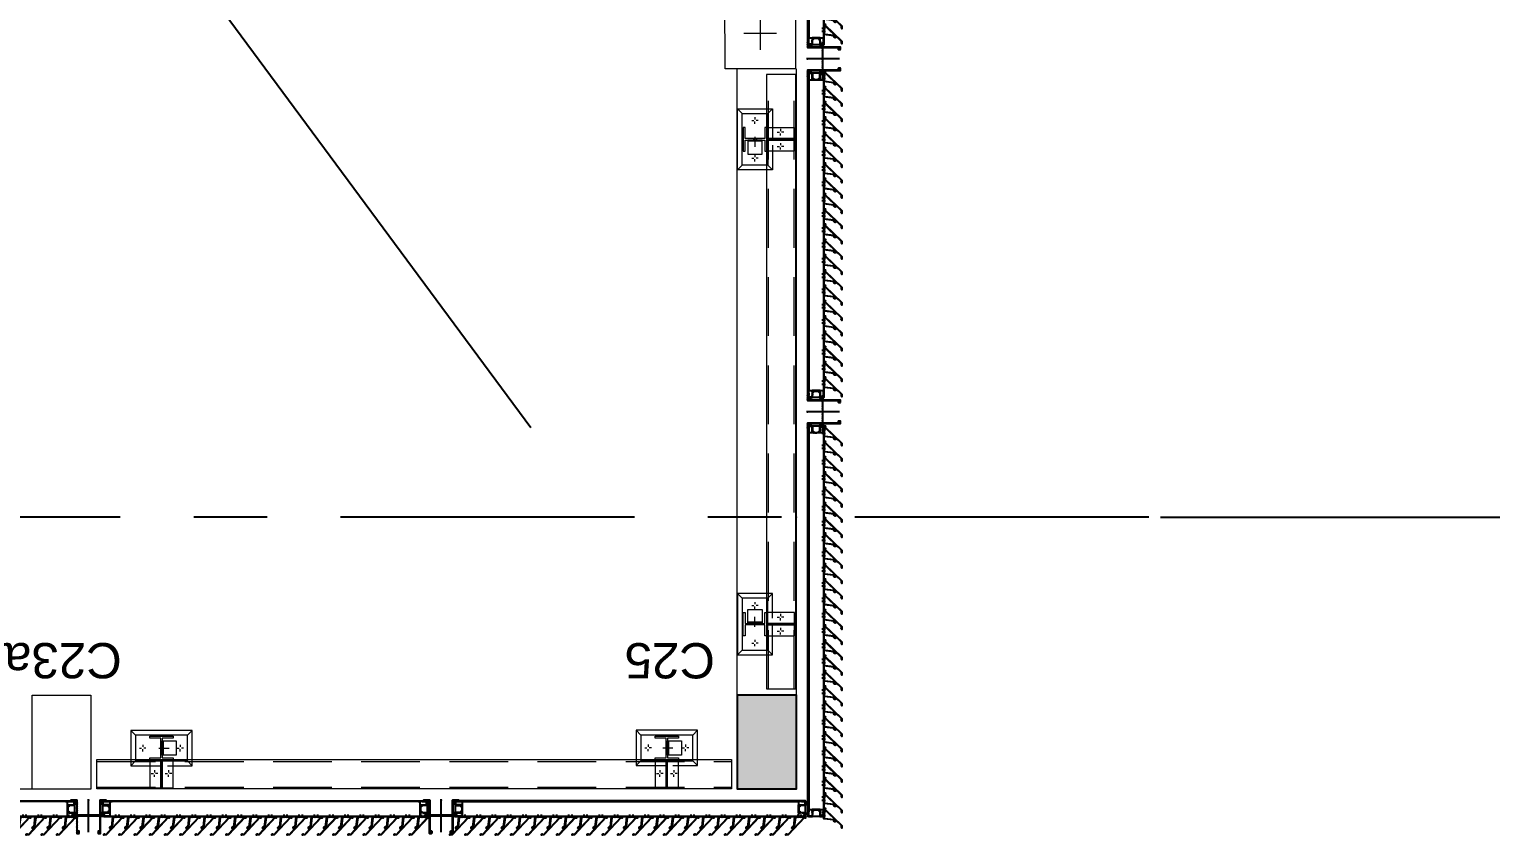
# Model space of a CAD drawing. Header units: millimetres. Extents: x 652937 to 1670132, y 1473552 to 2851037.
# Drawn here: x 775831 to 782048, y 1540721 to 1544144 of the extents above; entities that cross this region are included whole.
import ezdxf
from ezdxf.enums import TextEntityAlignment as Align

# ---------------------------------------------------------------- set-up
doc = ezdxf.new("R2010")
doc.units = ezdxf.units.MM
for name, pattern in [('CENTER', [50.8, 31.75, -6.35, 6.35, -6.35]), ('HIDDEN', [0.375, 0.25, -0.125]), ('TA_GL_005.00000', [13.75, 5, -1.25, 1.25, -1.25, 5]), ('XKITLINE00', [0]), ('XKITLINE02', [4, 2, -2])]:
    doc.linetypes.add(name, pattern=pattern)
doc.layers.get('Defpoints').update_dxf_attribs({"color": 255})
for name, color, linetype in [('000 - 0_SYM_DWG_GRID-BUBBLE_MAIN_COLOR_1', 3, 'Continuous'), ('000 - 0_SYM_DWG_GRIDLINE_MAIN_COLOR_251', 251, 'Continuous'), ('000 - CONCRETE_COL_HATCH_', 251, 'Continuous'), ('000 - CONCRETE_COL_MAIN_COLOR_1', 5, 'Continuous'), ('000 - CONCRETE_COL_WIPEOUT_', 250, 'Continuous'), ('010 - ASPG_ACCESSORIES_MAIN_COLOR_1', 1, 'Continuous'), ('010 - ASPG_DIMS_NOM', 1, 'Continuous'), ('010 - ASPG_EXTR_MAIN_COLOR_2', 2, 'Continuous'), ('010 - ASPG_FRAMING_CUT_COLOR_4', 4, 'Continuous'), ('010 - ASPG_FRAMING_HATCH_', 251, 'Continuous'), ('010 - ASPG_FRAMING_MAIN_COLOR_2', 2, 'Continuous'), ('010 - ASPG_FRAMING_SUB_COLOR_2', 1, 'Continuous'), ('010 - ASPG_FRAMING_WIPEOUT_', 250, 'Continuous'), ('BOLT & SCREW', 251, 'Continuous'), ('Center Line', 1, 'CENTER'), ('DIM', 1, 'Continuous')]:
    doc.layers.add(name, color=color, linetype=linetype)
for name, color, linetype, plot in [('010 - ASPG_EXTR_DEF_SUB', 250, 'Continuous', False), ('010 - ASPG_FASTERN_DEF_SUB', 250, 'Continuous', False), ('010 - ASPG_FRAMING_DEF_SUB', 250, 'Continuous', False)]:
    doc.layers.add(name, color=color, linetype=linetype, plot=plot)
for name, color, linetype, lineweight in [('12-GRID', 1, 'CENTER', 13), ('A-230-M_FLOOR', 2, 'Continuous', 25), ('A-COLOMN', 5, 'Continuous', 9), ('A-WALL', 2, 'Continuous', 25), ('Bolt', 7, 'Continuous', 0), ('Part', 2, 'Continuous', 0), ('S-230-A-FLOOR', 2, 'Continuous', 9), ('SCREW', 8, 'Continuous', 5)]:
    doc.layers.add(name, color=color, linetype=linetype, lineweight=lineweight)
doc.styles.add('Arial', font='arial.ttf')
doc.styles.add('FAMELINE_FOR_CKST', font='arial.ttf')
doc.styles.add('TA', font='', dxfattribs={"height": 4.5})
doc.styles.get('TA').set_extended_font_data('Cordia New')
doc.dimstyles.new('FAMELINE-CKST_C-C', dxfattribs={"dimtxt": 0.3, "dimasz": 0.15, "dimexe": 0.1, "dimexo": 0.1, "dimgap": 0.05, "dimtad": 1, "dimzin": 0, "dimdsep": 46, "dimtxsty": 'FAMELINE_FOR_CKST', "dimblk": 'ORIGIN', "dimblk1": 'ORIGIN', "dimblk2": 'ORIGIN', "dimsah": 1, "dimcen": 0.1, "dimdle": 0.1, "dimclrd": 256, "dimclre": 256, "dimclrt": 3, "dimadec": 0, "dimazin": 0, "dimtfac": 1, "dimtix": 1, "dimtmove": 2, "dimatfit": 3, "dimfxl": 1, "dimtolj": 1, "dimtzin": 0, "dimlwd": -1, "dimlwe": -1, "dimarcsym": 0})
pattern_1 = [(270, (1257419.24324, -520041.6224), (0.65495992507, -1.1344238721), [0.7562825814, -1.5125651628]), (30, (1257419.24324, -520041.6224), (0.65495992936, 1.1344238696), [0.7562825814, -1.5125651628]), (330, (1257419.24324, -520041.6224), (1.30991985442, -2.48e-09), [-1.5125651628, 0.7562825814])]
pattern_2 = [(315, (1257419.4929, -520021.6224), (1.3369313545, 1.3369313545), []), (45, (1257419.4929, -520021.6224), (-1.3369313545, 1.3369313545), [])]
pattern_3 = [(270, (1257419.4425, -520043.9224), (0.65495992507, -1.1344238721), [0.7562825814, -1.5125651628]), (30, (1257419.4425, -520043.9224), (0.65495992936, 1.1344238696), [0.7562825814, -1.5125651628]), (330, (1257419.4425, -520043.9224), (1.30991985442, -2.48e-09), [-1.5125651628, 0.7562825814])]
pattern_4 = [(315, (1257419.1929, -520023.9224), (1.3369313545, 1.3369313545), []), (45, (1257419.1929, -520023.9224), (-1.3369313545, 1.3369313545), [])]

# ---------------------------------------------------------------- blocks, each defined once
blk = doc.blocks.new('opening')
at = {"layer": 'A-230-M_FLOOR', "color": 15, "linetype": 'HIDDEN', "ltscale": 30}
blk.add_line((6.9598, 1.6996), (23.2147, 13.7349), dxfattribs=at)
blk = doc.blocks.new('21')
at = {"layer": 'A-COLOMN', "color": 1}
for p, q in [((0, 0.0692), (0, -0.0692)), ((-0.0692, 0), (0.0692, 0))]:
    blk.add_line(p, q, dxfattribs=at)
at = {"layer": 'A-COLOMN', "ltscale": 3}
blk.add_lwpolyline([(-0.15, 0.15), (0.15, 0.15), (0.15, -0.15), (-0.15, -0.15)], close=True, dxfattribs=at)
blk = doc.blocks.new('3')
at = {"layer": 'Bolt', "color": 11, "linetype": 'XKITLINE00', "lineweight": 0}
for p, q in [((-123.512, 63.165), (-123.465, 63.165)), ((-123.512, 63.165), (-123.465, 63.165)), ((-123.442, 63.235), (-123.442, 63.189)), ((-123.442, 63.235), (-123.442, 63.189)), ((-123.442, 63.095), (-123.442, 63.142)), ((-123.442, 63.095), (-123.442, 63.142)), ((-123.372, 63.165), (-123.418, 63.165)), ((-123.372, 63.165), (-123.418, 63.165)), ((-123.212, 63.165), (-123.165, 63.165)), ((-123.212, 63.165), (-123.165, 63.165)), ((-123.142, 63.235), (-123.142, 63.189)), ((-123.142, 63.235), (-123.142, 63.189)), ((-123.142, 63.095), (-123.142, 63.142)), ((-123.142, 63.095), (-123.142, 63.142)), ((-123.072, 63.165), (-123.118, 63.165)), ((-123.072, 63.165), (-123.118, 63.165)), ((-113.207, 63.165), (-113.16, 63.165)), ((-113.207, 63.165), (-113.16, 63.165)), ((-113.137, 63.235), (-113.137, 63.189)), ((-113.137, 63.235), (-113.137, 63.189)), ((-113.137, 63.095), (-113.137, 63.142)), ((-113.137, 63.095), (-113.137, 63.142)), ((-113.067, 63.165), (-113.113, 63.165)), ((-113.067, 63.165), (-113.113, 63.165)), ((-112.907, 63.165), (-112.86, 63.165)), ((-112.907, 63.165), (-112.86, 63.165)), ((-112.837, 63.235), (-112.837, 63.189)), ((-112.837, 63.235), (-112.837, 63.189)), ((-112.837, 63.095), (-112.837, 63.142)), ((-112.837, 63.095), (-112.837, 63.142)), ((-112.767, 63.165), (-112.813, 63.165)), ((-112.767, 63.165), (-112.813, 63.165)), ((-123.762, 62.622), (-123.715, 62.622)), ((-123.692, 62.692), (-123.692, 62.646)), ((-123.692, 62.552), (-123.692, 62.599)), ((-123.622, 62.622), (-123.668, 62.622)), ((-122.962, 62.622), (-122.915, 62.622)), ((-122.892, 62.692), (-122.892, 62.646)), ((-122.892, 62.552), (-122.892, 62.599)), ((-122.822, 62.622), (-122.868, 62.622)), ((-113.457, 62.622), (-113.41, 62.622)), ((-113.387, 62.692), (-113.387, 62.646)), ((-113.387, 62.552), (-113.387, 62.599)), ((-113.317, 62.622), (-113.363, 62.622)), ((-112.657, 62.622), (-112.61, 62.622)), ((-112.587, 62.692), (-112.587, 62.646)), ((-112.587, 62.552), (-112.587, 62.599)), ((-112.517, 62.622), (-112.563, 62.622)), ((-110.427, 61.147), (-110.38, 61.147)), ((-110.357, 61.217), (-110.357, 61.171)), ((-110.357, 61.077), (-110.357, 61.124)), ((-110.287, 61.147), (-110.334, 61.147)), ((-109.814, 60.967), (-109.814, 60.921)), ((-109.814, 60.967), (-109.814, 60.921)), ((-109.884, 60.897), (-109.837, 60.897)), ((-109.884, 60.897), (-109.837, 60.897)), ((-109.814, 60.827), (-109.814, 60.874)), ((-109.814, 60.827), (-109.814, 60.874)), ((-109.814, 60.667), (-109.814, 60.621)), ((-109.814, 60.667), (-109.814, 60.621)), ((-109.744, 60.897), (-109.791, 60.897)), ((-109.744, 60.897), (-109.791, 60.897)), ((-110.427, 60.347), (-110.38, 60.347)), ((-110.357, 60.417), (-110.357, 60.371)), ((-110.357, 60.277), (-110.357, 60.324)), ((-110.287, 60.347), (-110.334, 60.347)), ((-109.884, 60.597), (-109.837, 60.597)), ((-109.884, 60.597), (-109.837, 60.597)), ((-109.814, 60.527), (-109.814, 60.574)), ((-109.814, 60.527), (-109.814, 60.574)), ((-109.744, 60.597), (-109.791, 60.597)), ((-109.744, 60.597), (-109.791, 60.597)), ((-110.425, 50.397), (-110.379, 50.397)), ((-110.355, 50.467), (-110.355, 50.421)), ((-110.355, 50.327), (-110.355, 50.374)), ((-110.285, 50.397), (-110.332, 50.397)), ((-109.882, 50.147), (-109.836, 50.147)), ((-109.882, 50.147), (-109.836, 50.147)), ((-109.812, 50.217), (-109.812, 50.171)), ((-109.812, 50.217), (-109.812, 50.171)), ((-109.812, 50.077), (-109.812, 50.124)), ((-109.812, 50.077), (-109.812, 50.124)), ((-109.742, 50.147), (-109.789, 50.147)), ((-109.742, 50.147), (-109.789, 50.147)), ((-109.882, 49.847), (-109.836, 49.847)), ((-109.882, 49.847), (-109.836, 49.847)), ((-109.812, 49.917), (-109.812, 49.871)), ((-109.812, 49.917), (-109.812, 49.871)), ((-109.812, 49.777), (-109.812, 49.824)), ((-109.812, 49.777), (-109.812, 49.824)), ((-109.742, 49.847), (-109.789, 49.847)), ((-109.742, 49.847), (-109.789, 49.847)), ((-110.425, 49.597), (-110.379, 49.597)), ((-110.355, 49.667), (-110.355, 49.621)), ((-110.355, 49.527), (-110.355, 49.574)), ((-110.285, 49.597), (-110.332, 49.597))]:
    blk.add_line(p, q, dxfattribs=at)
at = {"layer": 'Bolt', "color": 11, "linetype": 'XKITLINE02', "lineweight": 0}
for p, q in [((-123.346, 62.622), (-123.132, 62.622)), ((-123.307, 62.657), (-123.277, 62.657)), ((-123.307, 62.587), (-123.277, 62.587)), ((-123.277, 62.72), (-123.252, 62.72)), ((-123.277, 62.525), (-123.252, 62.525)), ((-112.932, 62.622), (-113.147, 62.622)), ((-113.002, 62.72), (-113.027, 62.72)), ((-113.002, 62.525), (-113.027, 62.525)), ((-112.972, 62.657), (-113.002, 62.657)), ((-112.972, 62.587), (-113.002, 62.587)), ((-110.454, 60.762), (-110.454, 60.787)), ((-110.392, 60.732), (-110.392, 60.762)), ((-110.357, 60.663), (-110.357, 60.877)), ((-110.322, 60.732), (-110.322, 60.762)), ((-110.259, 60.762), (-110.259, 60.787)), ((-110.355, 49.943), (-110.355, 50.157)), ((-110.453, 50.012), (-110.453, 50.037)), ((-110.39, 49.982), (-110.39, 50.012)), ((-110.32, 49.982), (-110.32, 50.012)), ((-110.258, 50.012), (-110.258, 50.037))]:
    blk.add_line(p, q, dxfattribs=at)
at = {"layer": 'Part', "color": 251, "linetype": 'HIDDEN', "lineweight": 0, "ltscale": 5}
for p, q in [((-111.612, 63.452), (-124.666, 63.453)), ((-111.612, 62.907), (-124.666, 62.908)), ((-110.072, 48.621), (-110.072, 62.111)), ((-109.527, 48.621), (-109.527, 62.111))]:
    blk.add_line(p, q, dxfattribs=at)
at = {"layer": 'Part', "color": 2, "linetype": 'XKITLINE02', "lineweight": 0}
for p, q in [((-123.307, 63.465), (-123.307, 62.897)), ((-123.307, 62.897), (-123.307, 63.465)), ((-123.277, 63.465), (-123.277, 62.897)), ((-123.277, 62.897), (-123.277, 63.465)), ((-113.002, 63.465), (-113.002, 62.897)), ((-113.002, 62.897), (-113.002, 63.465)), ((-112.972, 63.465), (-112.972, 62.897)), ((-112.972, 62.897), (-112.972, 63.465)), ((-109.514, 60.762), (-110.082, 60.762)), ((-109.514, 60.732), (-110.082, 60.732)), ((-109.512, 50.012), (-110.08, 50.012)), ((-110.08, 50.012), (-109.512, 50.012)), ((-109.512, 49.982), (-110.08, 49.982)), ((-110.08, 49.982), (-109.512, 49.982))]:
    blk.add_line(p, q, dxfattribs=at)
at = {"layer": 'Part', "color": 2, "lineweight": 0}
for p, q in [((-123.842, 62.897), (-123.942, 62.997)), ((-122.642, 62.997), (-122.742, 62.897)), ((-113.637, 62.997), (-113.537, 62.897)), ((-112.437, 62.897), (-112.337, 62.997)), ((-123.252, 62.772), (-123.252, 62.472)), ((-113.027, 62.772), (-113.027, 62.472)), ((-123.942, 62.247), (-123.842, 62.347)), ((-122.742, 62.347), (-122.642, 62.247)), ((-113.537, 62.347), (-113.637, 62.247)), ((-112.337, 62.247), (-112.437, 62.347)), ((-110.632, 61.297), (-110.732, 61.397)), ((-109.982, 61.397), (-110.082, 61.297)), ((-110.207, 60.787), (-110.507, 60.787)), ((-110.732, 60.097), (-110.632, 60.197)), ((-110.082, 60.197), (-109.982, 60.097)), ((-110.63, 50.547), (-110.73, 50.647)), ((-109.98, 50.647), (-110.08, 50.547)), ((-110.205, 50.037), (-110.505, 50.037)), ((-110.73, 49.347), (-110.63, 49.447)), ((-110.08, 49.447), (-109.98, 49.347))]:
    blk.add_line(p, q, dxfattribs=at)
at = {"layer": 'Part', "color": 11, "linetype": 'XKITLINE02', "lineweight": 0}
for p, q in [((-123.277, 63.015), (-123.307, 63.015)), ((-113.002, 63.015), (-112.972, 63.015)), ((-123.277, 62.772), (-123.277, 62.472)), ((-113.002, 62.772), (-113.002, 62.472)), ((-110.207, 60.762), (-110.507, 60.762)), ((-109.964, 60.762), (-109.964, 60.732)), ((-110.205, 50.012), (-110.505, 50.012)), ((-109.962, 50.012), (-109.962, 49.982))]:
    blk.add_line(p, q, dxfattribs=at)
at = {"layer": 'Part', "color": 4, "lineweight": 0}
for points in [[(-124.666, 62.868), (-111.612, 62.867), (-111.612, 63.492), (-124.666, 63.493)], [(-109.487, 62.121), (-109.487, 48.621), (-110.112, 48.621), (-110.112, 62.121)]]:
    blk.add_lwpolyline(points, close=True, dxfattribs=at)
at = {"layer": 'Part', "color": 2, "linetype": 'XKITLINE02', "lineweight": 0}
for points in [[(-123.542, 62.897), (-123.542, 63.465), (-123.042, 63.465), (-123.042, 62.897)], [(-112.737, 62.897), (-112.737, 63.465), (-113.237, 63.465), (-113.237, 62.897)], [(-110.082, 60.497), (-109.514, 60.497), (-109.514, 60.997), (-110.082, 60.997)], [(-110.08, 49.747), (-109.512, 49.747), (-109.512, 50.247), (-110.08, 50.247)]]:
    blk.add_lwpolyline(points, dxfattribs=at)
at = {"layer": 'Part', "color": 2, "lineweight": 0}
for points in [[(-123.042, 62.997), (-122.642, 62.997), (-122.642, 62.247), (-123.942, 62.247), (-123.942, 62.997), (-123.542, 62.997)], [(-113.237, 62.997), (-113.637, 62.997), (-113.637, 62.247), (-112.337, 62.247), (-112.337, 62.997), (-112.737, 62.997)], [(-123.277, 62.472), (-122.977, 62.472), (-122.977, 62.772), (-123.277, 62.772)], [(-113.002, 62.472), (-113.302, 62.472), (-113.302, 62.772), (-113.002, 62.772)], [(-109.982, 60.997), (-109.982, 61.397), (-110.732, 61.397), (-110.732, 60.097), (-109.982, 60.097), (-109.982, 60.497)], [(-110.507, 60.762), (-110.507, 61.062), (-110.207, 61.062), (-110.207, 60.762)], [(-109.98, 50.247), (-109.98, 50.647), (-110.73, 50.647), (-110.73, 49.347), (-109.98, 49.347), (-109.98, 49.747)], [(-110.505, 50.012), (-110.505, 50.312), (-110.205, 50.312), (-110.205, 50.012)]]:
    blk.add_lwpolyline(points, dxfattribs=at)
for points in [[(-123.842, 62.897), (-122.742, 62.897), (-122.742, 62.347), (-123.842, 62.347)], [(-123.042, 62.412), (-123.277, 62.412), (-123.277, 62.832), (-123.042, 62.832), (-123.042, 62.872), (-123.542, 62.872), (-123.542, 62.832), (-123.307, 62.832), (-123.307, 62.412), (-123.542, 62.412), (-123.542, 62.372), (-123.042, 62.372)], [(-112.437, 62.897), (-113.537, 62.897), (-113.537, 62.347), (-112.437, 62.347)], [(-113.237, 62.412), (-113.002, 62.412), (-113.002, 62.832), (-113.237, 62.832), (-113.237, 62.872), (-112.737, 62.872), (-112.737, 62.832), (-112.972, 62.832), (-112.972, 62.412), (-112.737, 62.412), (-112.737, 62.372), (-113.237, 62.372)], [(-110.082, 60.197), (-110.082, 61.297), (-110.632, 61.297), (-110.632, 60.197)], [(-110.567, 60.997), (-110.567, 60.762), (-110.147, 60.762), (-110.147, 60.997), (-110.107, 60.997), (-110.107, 60.497), (-110.147, 60.497), (-110.147, 60.732), (-110.567, 60.732), (-110.567, 60.497), (-110.607, 60.497), (-110.607, 60.997)], [(-110.08, 49.447), (-110.08, 50.547), (-110.63, 50.547), (-110.63, 49.447)], [(-110.565, 50.247), (-110.565, 50.012), (-110.145, 50.012), (-110.145, 50.247), (-110.105, 50.247), (-110.105, 49.747), (-110.145, 49.747), (-110.145, 49.982), (-110.565, 49.982), (-110.565, 49.747), (-110.605, 49.747), (-110.605, 50.247)]]:
    blk.add_lwpolyline(points, close=True, dxfattribs=at)
at = {"layer": 'Part', "color": 2, "linetype": 'HIDDEN', "lineweight": 0}
for points in [[(-123.542, 62.997), (-123.042, 62.997)], [(-112.737, 62.997), (-113.237, 62.997)], [(-109.982, 60.497), (-109.982, 60.997)], [(-109.98, 49.747), (-109.98, 50.247)]]:
    blk.add_lwpolyline(points, dxfattribs=at)
blk = doc.blocks.new('*U9153')
at = {"layer": '000 - 0_SYM_DWG_GRIDLINE_MAIN_COLOR_251', "linetype": 'ByBlock', "ltscale": 5}
blk.add_line((30, 0), (-526.7, 0), dxfattribs=at)
at = {"layer": '000 - 0_SYM_DWG_GRIDLINE_MAIN_COLOR_251', "color": 0}
blk.add_point((0, 0), dxfattribs=at)
at = {"style": 'TA', "flags": 1}
blk.add_attdef('LOCATION', (6, -6), '', height=4.5, rotation=270, dxfattribs=at)
at = {"layer": '000 - 0_SYM_DWG_GRID-BUBBLE_MAIN_COLOR_1', "style": 'Arial'}
blk.add_attdef('GRID-HEAD', text='', height=4, rotation=270, dxfattribs=at).set_placement((98.13, 0), align=Align.MIDDLE_CENTER)
blk = doc.blocks.new('_Origin')
at = {"color": 0, "linetype": 'ByBlock', "lineweight": -2}
blk.add_line((0, 0), (-1, 0), dxfattribs=at)
blk.add_circle((0, 0), 0.5, dxfattribs=at)
blk = doc.blocks.new('*D9150')
at = {"layer": '010 - ASPG_DIMS_NOM', "transparency": 16777216}
for p, q in [((-5634.8, 0), (-8541.2, 0)), ((-8491.2, -14565), (-8491.2, -75)), ((-5634.8, -14640), (-8541.2, -14640))]:
    blk.add_line(p, q, dxfattribs=at)
at = {"layer": 'Defpoints', "color": 0, "transparency": 16777216}
for p in [(-5584.8, 0), (-8491.2, 0), (-5584.8, -14640)]:
    blk.add_point(p, dxfattribs=at)
at = {"layer": '010 - ASPG_DIMS_NOM', "transparency": 16777216, "xscale": 75, "yscale": 75, "zscale": 75}
for p, rotation in [((-8491.2, 0), 90), ((-8491.2, -14640), 270)]:
    blk.add_blockref('_Origin', p, dxfattribs=dict(at, rotation=rotation))
at = {"layer": '010 - ASPG_DIMS_NOM', "color": 3, "transparency": 16777216, "insert": (-8592.8, -7320), "char_height": 150, "attachment_point": 5, "rotation": 90, "style": 'FAMELINE_FOR_CKST'}
blk.add_mtext('\\A1;14640', dxfattribs=at)
blk = doc.blocks.new('*U8330')
blk.add_wipeout([(125, 200), (125, -200), (-125, -200), (-125, 200)]).dxf.layer = '000 - CONCRETE_COL_WIPEOUT_'
at = {"layer": '000 - CONCRETE_COL_HATCH_'}
h = blk.add_hatch(dxfattribs=at)
h.set_pattern_fill('AR-CONC', color=256, scale=0.05, style=0)
h.paths.add_polyline_path([(-125, -200), (-125, 200), (125, 200), (125, -200)])
at = {"layer": '000 - CONCRETE_COL_MAIN_COLOR_1'}
blk.add_lwpolyline([(-125, -200), (-125, 200), (125, 200), (125, -200), (-125, -200)], close=True, dxfattribs=at)
blk = doc.blocks.new('*U9351')
at = {"layer": '12-GRID', "color": 8, "linetype": 'CENTER'}
for p, q in [((0, -6.2), (0, 2.2)), ((-4.2, -2), (4.2, -2))]:
    blk.add_line(p, q, dxfattribs=at)
at = {"layer": 'BOLT & SCREW'}
for p, q in [((-0.6, -1.8), (-1.8, -1.6)), ((-0.6, -2.2), (-1.8, -2.4)), ((-0.5, -1.8), (-0.9, -1.6)), ((-0.5, -2.2), (-0.9, -2.4)), ((-0.2, -1.4), (-0.4, -0.2)), ((-0.2, -1.5), (-0.4, -1.1)), ((-0.2, -2.5), (-0.4, -2.9)), ((-0.2, -2.6), (-0.4, -3.8)), ((0.2, -1.4), (0.4, -0.2)), ((0.2, -1.5), (0.4, -1.1)), ((0.4, -2.9), (0.2, -2.5)), ((0.2, -2.6), (0.4, -3.8)), ((0.5, -1.8), (0.9, -1.6)), ((0.5, -2.2), (0.9, -2.4)), ((0.6, -1.8), (1.8, -1.6)), ((0.6, -2.2), (1.8, -2.4))]:
    blk.add_line(p, q, dxfattribs=at)
for points in [[(-1.8, -1.6), (-0.9, -1.6, 0.414214), (-0.4, -1.1), (-0.4, -0.2), (0.4, -0.2), (0.4, -1.1, 0.414214), (0.9, -1.6), (1.8, -1.6), (1.8, -2.4), (0.9, -2.4, 0.414214), (0.4, -2.9), (0.4, -3.8), (-0.4, -3.8), (-0.4, -2.9, 0.414214), (-0.9, -2.4), (-1.8, -2.4)], [(0.2, -2.5, -0.414214), (0.5, -2.2), (0.6, -2.2), (0.6, -1.8), (0.5, -1.8, -0.414214), (0.2, -1.5), (0.2, -1.4), (-0.2, -1.4), (-0.2, -1.5, -0.414214), (-0.5, -1.8), (-0.6, -1.8), (-0.6, -2.2), (-0.5, -2.2, -0.414214), (-0.2, -2.5), (-0.2, -2.6), (0.2, -2.6)]]:
    blk.add_lwpolyline(points, format="xyb", close=True, dxfattribs=at)
blk.add_circle((0, -2), 3.5, dxfattribs=at)
blk = doc.blocks.new('000_ASPG_TYP_FILES_20260218-010703_FRAME_EXTR_')
at = {"layer": '010 - ASPG_FRAMING_HATCH_'}
h = blk.add_hatch(dxfattribs=at)
h.set_pattern_fill('ANSI32', color=256, scale=0.1, angle=180)
edge = h.paths.add_edge_path()
edge.add_line((2, 16), (2, 2))
edge.add_line((2, 2), (39.7, 2))
edge.add_arc((39.7, 1.7), 0.3, 0, 90, ccw=False)
edge.add_line((40, 1.7), (40, 0.3))
edge.add_arc((39.7, 0.3), 0.3, -90, 0, ccw=False)
edge.add_line((39.7, 0), (0.3, 0))
edge.add_arc((0.3, 0.3), 0.3, 180, 270, ccw=False)
edge.add_line((0, 0.3), (0, 17.7))
edge.add_arc((0.3, 17.7), 0.3, 90, 180, ccw=False)
edge.add_line((0.3, 18), (22.6, 18))
edge.add_arc((22.6, 18.5), 0.5, 270, 380.20955)
edge.add_arc((26.2, 19.8), 3.35, 182.06379, 200.20955, ccw=False)
edge.add_arc((23.6, 19.7), 0.76, 2.06379, 182.06379, ccw=False)
edge.add_arc((26.2, 19.8), 1.83, 182.06379, 447.93621)
edge.add_arc((26.3, 22.4), 0.76, 87.93621, 267.93621, ccw=False)
edge.add_arc((26.2, 19.8), 3.35, 69.79045, 87.93621, ccw=False)
edge.add_arc((27.5, 23.4), 0.5, 249.79045, 360)
edge.add_line((28, 23.4), (28, 26.7))
edge.add_line((28, 26.7), (28.5, 27.2))
edge.add_line((28.5, 27.2), (28, 27.7))
edge.add_line((28, 27.7), (28, 38.6))
edge.add_line((28, 38.6), (28.5, 39.1))
edge.add_line((28.5, 39.1), (28, 39.6))
edge.add_line((28, 39.6), (28, 42.9))
edge.add_arc((27.5, 42.9), 0.5, 0, 110.20955)
edge.add_arc((26.2, 46.5), 3.35, 272.06379, 290.20955, ccw=False)
edge.add_arc((26.3, 43.9), 0.76, 92.06379, 272.06379, ccw=False)
edge.add_arc((26.2, 46.5), 1.83, 272.06379, 537.93621)
edge.add_arc((23.6, 46.6), 0.76, 177.93621, 357.93621, ccw=False)
edge.add_arc((26.2, 46.5), 3.35, 159.79045, 177.93621, ccw=False)
edge.add_arc((22.6, 47.8), 0.5, 339.79045, 450)
edge.add_line((22.6, 48.3), (0.3, 48.3))
edge.add_arc((0.3, 48.6), 0.3, 180, 270, ccw=False)
edge.add_line((0, 48.6), (0, 60))
edge.add_arc((0.3, 60), 0.3, 90, 180, ccw=False)
edge.add_line((0.3, 60.3), (5, 60.3))
edge.add_line((5, 60.3), (5, 65))
edge.add_arc((5.3, 65), 0.3, 90, 180, ccw=False)
edge.add_line((5.3, 65.3), (30, 65.3))
edge.add_line((30, 65.3), (30, 63.6))
edge.add_arc((29.7, 63.6), 0.3, -90, 0, ccw=False)
edge.add_line((29.7, 63.3), (7.3, 63.3))
edge.add_arc((7.3, 63), 0.3, 90, 180)
edge.add_line((7, 63), (7, 58.3))
edge.add_line((7, 58.3), (2.3, 58.3))
edge.add_arc((2.3, 58), 0.3, 90, 180)
edge.add_line((2, 58), (2, 50.6))
edge.add_arc((2.3, 50.6), 0.3, 180, 270)
edge.add_line((2.3, 50.3), (29.7, 50.3))
edge.add_arc((29.7, 50), 0.3, 0, 90, ccw=False)
edge.add_line((30, 50), (30, 26.7))
edge.add_line((30, 26.7), (30, 16.3))
edge.add_arc((29.7, 16.3), 0.3, -90, 0, ccw=False)
edge.add_line((29.7, 16), (2, 16))
at = {"layer": '010 - ASPG_FRAMING_CUT_COLOR_4'}
blk.add_lwpolyline([(2, 16), (2, 2), (39.7, 2, -0.414214), (40, 1.7), (40, 0.3, -0.414214), (39.7, 0), (0.3, 0, -0.414214), (0, 0.3), (0, 17.7, -0.414214), (0.3, 18), (22.6, 18, 0.52173), (23, 18.7, -0.079342), (22.8, 19.7, -1), (24.3, 19.8, 2.296346), (26.2, 21.7, -1), (26.3, 23.2, -0.079342), (27.3, 23, 0.52173), (28, 23.4), (28, 26.7), (28.5, 27.2), (28, 27.7), (28, 38.6), (28.5, 39.1), (28, 39.6), (28, 42.9, 0.52173), (27.3, 43.3, -0.079342), (26.3, 43.1, -1), (26.2, 44.6, 2.296346), (24.3, 46.5, -1), (22.8, 46.6, -0.079342), (23, 47.6, 0.52173), (22.6, 48.3), (0.3, 48.3, -0.414214), (0, 48.6), (0, 60, -0.414214), (0.3, 60.3), (5, 60.3), (5, 65, -0.414214), (5.3, 65.3), (30, 65.3), (30, 63.6, -0.414214), (29.7, 63.3), (7.3, 63.3, 0.414214), (7, 63), (7, 58.3), (2.3, 58.3, 0.414214), (2, 58), (2, 50.6, 0.414214), (2.3, 50.3), (29.7, 50.3, -0.414214), (30, 50), (30, 26.7), (30, 16.3, -0.414214), (29.7, 16)], format="xyb", close=True, dxfattribs=at)
for p in [(26.2, 48.5), (26.2, 21.8)]:
    blk.add_blockref('*U9351', p)
blk = doc.blocks.new('*U9353')
at = {"layer": '010 - ASPG_FRAMING_HATCH_', "transparency": 33554585}
h = blk.add_hatch(dxfattribs=at)
h.set_pattern_fill('ANSI32', color=256, scale=0.25)
edge = h.paths.add_edge_path()
edge.add_line((2, -50), (2, -75))
edge.add_line((2, -75), (0, -75))
edge.add_line((0, -75), (0, -49))
edge.add_arc((1, -49), 1, 90, 180, ccw=False)
edge.add_line((1, -48), (63, -48))
edge.add_arc((63, -47), 1, 270, 360)
edge.add_line((64, -47), (64, 47))
edge.add_arc((63, 47), 1, 0, 90)
edge.add_line((63, 48), (1, 48))
edge.add_arc((1, 49), 1, 180, 270, ccw=False)
edge.add_line((0, 49), (0, 75))
edge.add_line((0, 75), (2, 75))
edge.add_line((2, 75), (2, 50))
edge.add_line((2, 50), (141, 50))
edge.add_line((141, 50), (141, 41))
edge.add_arc((140, 41), 1, 270, 360, ccw=False)
edge.add_line((140, 40), (132, 40))
edge.add_arc((132, 41), 1, 180, 270, ccw=False)
edge.add_line((131, 41), (131, 47))
edge.add_arc((130, 47), 1, 0, 90)
edge.add_line((130, 48), (67, 48))
edge.add_arc((67, 47), 1, 90, 180)
edge.add_line((66, 47), (66, -47))
edge.add_arc((67, -47), 1, 180, 270)
edge.add_line((67, -48), (130, -48))
edge.add_arc((130, -47), 1, 270, 360)
edge.add_line((131, -47), (131, -41))
edge.add_arc((132, -41), 1, 90, 180, ccw=False)
edge.add_line((132, -40), (140, -40))
edge.add_arc((140, -41), 1, 0, 90, ccw=False)
edge.add_line((141, -41), (141, -50))
edge.add_line((141, -50), (2, -50))
h.paths.add_polyline_path([(139, 48), (139, 42), (133, 42), (133, 48)], flags=16)
h.paths.add_polyline_path([(139, -48), (139, -42), (133, -42), (133, -48)], flags=16)
at = {"layer": '010 - ASPG_FRAMING_HATCH_'}
h = blk.add_hatch(dxfattribs=at)
h.set_pattern_fill('ANSI37', color=256, scale=0.595498, angle=-90)
h.set_pattern_definition(pattern_2)
edge = h.paths.add_edge_path()
edge.add_ellipse((57.8, 55), major_axis=(0, -5), ratio=0.644482, start_angle=0, end_angle=180)
edge.add_line((57.8, 60), (62, 60))
edge.add_arc((62, 60.3), 0.3, -90, 0)
edge.add_line((62.3, 60.3), (62.3, 61))
edge.add_line((62.3, 61), (61.8, 61.5))
edge.add_line((61.8, 61.5), (62.3, 62))
edge.add_line((62.3, 62), (61.8, 62.5))
edge.add_line((61.8, 62.5), (62.3, 63))
edge.add_line((62.3, 63), (61.8, 63.5))
edge.add_line((61.8, 63.5), (62.3, 64))
edge.add_line((62.3, 64), (62.3, 65))
edge.add_line((62.3, 65), (63.3, 65))
edge.add_line((63.3, 65), (63.8, 65.5))
edge.add_line((63.8, 65.5), (64.3, 65))
edge.add_line((64.3, 65), (64.8, 65.5))
edge.add_line((64.8, 65.5), (65.3, 65))
edge.add_line((65.3, 65), (65.8, 65.5))
edge.add_line((65.8, 65.5), (66.3, 65))
edge.add_line((66.3, 65), (67, 65))
edge.add_arc((67, 65.3), 0.3, -90, 0)
edge.add_line((67.3, 65.3), (67.3, 60))
edge.add_arc((77.2, 55), 11.1, 153.20373, 206.79627)
edge.add_line((67.3, 50), (57.8, 50))
h = blk.add_hatch(dxfattribs=at)
h.set_pattern_fill('ANSI37', color=256, scale=0.595498, angle=-90)
h.set_pattern_definition(pattern_4)
edge = h.paths.add_edge_path()
edge.add_ellipse((11.5, 55), major_axis=(0, -5), ratio=0.644482, start_angle=180, end_angle=360, ccw=False)
edge.add_line((11.5, 60), (2, 60))
edge.add_arc((-7.9, 55), 11.1, -26.79627, 26.79627, ccw=False)
edge.add_line((2, 50), (11.5, 50))
h = blk.add_hatch(dxfattribs=at)
h.set_pattern_fill('HONEY', color=256, scale=0.238199, angle=-90)
h.set_pattern_definition(pattern_3)
edge = h.paths.add_edge_path()
edge.add_ellipse((11.8, 55), major_axis=(0, -5), ratio=0.644482, start_angle=0, end_angle=360, ccw=False)
h = blk.add_hatch(dxfattribs=at)
h.set_pattern_fill('HONEY', color=256, scale=0.238199, angle=-90)
h.set_pattern_definition(pattern_1)
edge = h.paths.add_edge_path()
edge.add_ellipse((57.5, 55), major_axis=(0, -5), ratio=0.644482, start_angle=0, end_angle=360)
h = blk.add_hatch(dxfattribs=at)
h.set_pattern_fill('ANSI37', color=256, scale=0.595498, angle=-90)
h.set_pattern_definition(pattern_4)
edge = h.paths.add_edge_path()
edge.add_ellipse((11.5, -55), major_axis=(0, 5), ratio=0.644482, start_angle=0, end_angle=180)
edge.add_line((11.5, -60), (2, -60))
edge.add_arc((-7.9, -55), 11.1, 333.20373, 386.79627)
edge.add_line((2, -50), (11.5, -50))
h = blk.add_hatch(dxfattribs=at)
h.set_pattern_fill('HONEY', color=256, scale=0.238199, angle=-90)
h.set_pattern_definition(pattern_3)
edge = h.paths.add_edge_path()
edge.add_ellipse((11.8, -55), major_axis=(0, 5), ratio=0.644482, start_angle=0, end_angle=360)
h = blk.add_hatch(dxfattribs=at)
h.set_pattern_fill('HONEY', color=256, scale=0.238199, angle=-90)
h.set_pattern_definition(pattern_1)
edge = h.paths.add_edge_path()
edge.add_ellipse((57.5, -55), major_axis=(0, 5), ratio=0.644482, start_angle=0, end_angle=360, ccw=False)
h = blk.add_hatch(dxfattribs=at)
h.set_pattern_fill('ANSI37', color=256, scale=0.595498, angle=-90)
h.set_pattern_definition(pattern_2)
edge = h.paths.add_edge_path()
edge.add_ellipse((57.8, -55), major_axis=(0, 5), ratio=0.644482, start_angle=180, end_angle=360, ccw=False)
edge.add_line((57.8, -60), (62, -60))
edge.add_arc((62, -60.3), 0.3, 360, 450, ccw=False)
edge.add_line((62.3, -60.3), (62.3, -61))
edge.add_line((62.3, -61), (61.8, -61.5))
edge.add_line((61.8, -61.5), (62.3, -62))
edge.add_line((62.3, -62), (61.8, -62.5))
edge.add_line((61.8, -62.5), (62.3, -63))
edge.add_line((62.3, -63), (61.8, -63.5))
edge.add_line((61.8, -63.5), (62.3, -64))
edge.add_line((62.3, -64), (62.3, -65))
edge.add_line((62.3, -65), (63.3, -65))
edge.add_line((63.3, -65), (63.8, -65.5))
edge.add_line((63.8, -65.5), (64.3, -65))
edge.add_line((64.3, -65), (64.8, -65.5))
edge.add_line((64.8, -65.5), (65.3, -65))
edge.add_line((65.3, -65), (65.8, -65.5))
edge.add_line((65.8, -65.5), (66.3, -65))
edge.add_line((66.3, -65), (67, -65))
edge.add_arc((67, -65.3), 0.3, 360, 450, ccw=False)
edge.add_line((67.3, -65.3), (67.3, -60))
edge.add_arc((77.2, -55), 11.1, 153.20373, 206.79627, ccw=False)
edge.add_line((67.3, -50), (57.8, -50))
at = {"layer": '010 - ASPG_FASTERN_DEF_SUB'}
blk.add_point((0, 0), dxfattribs=at)
at = {"layer": '010 - ASPG_FRAMING_CUT_COLOR_4'}
blk.add_lwpolyline([(2, -50), (2, -75), (0, -75), (0, -49, -0.414214), (1, -48), (63, -48, 0.414214), (64, -47), (64, 47, 0.414214), (63, 48), (1, 48, -0.414214), (0, 49), (0, 75), (2, 75), (2, 50), (141, 50), (141, 41, -0.414214), (140, 40), (132, 40, -0.414214), (131, 41), (131, 47, 0.414214), (130, 48), (67, 48, 0.414214), (66, 47), (66, -47, 0.414214), (67, -48), (130, -48, 0.414214), (131, -47), (131, -41, -0.414214), (132, -40), (140, -40, -0.414214), (141, -41), (141, -50)], format="xyb", close=True, dxfattribs=at)
for points in [[(139, 48), (139, 42), (133, 42), (133, 48)], [(139, -48), (139, -42), (133, -42), (133, -48)]]:
    blk.add_lwpolyline(points, close=True, dxfattribs=at)
at = {"layer": '010 - ASPG_FRAMING_DEF_SUB', "transparency": 33554508}
blk.add_line((136.5, 0), (-4.5, 0), dxfattribs=at)
at = {"layer": '010 - ASPG_FRAMING_DEF_SUB', "transparency": 33554457}
for points in [[(54.3, 50), (67.3, 50), (67.3, 65.5), (54.3, 65.5)], [(2, 50), (15, 50), (15, 60), (2, 60)], [(2, -50), (15, -50), (15, -60), (2, -60)], [(54.3, -50), (67.3, -50), (67.3, -65.5), (54.3, -65.5)]]:
    blk.add_lwpolyline(points, close=True, dxfattribs=at)
at = {"layer": '010 - ASPG_FRAMING_SUB_COLOR_2'}
for points in [[(57.5, 50), (67.3, 50, -0.238199), (67.3, 60), (67.3, 65.3, -0.414214), (67, 65), (66.3, 65), (65.8, 65.5), (65.3, 65), (64.8, 65.5), (64.3, 65), (63.8, 65.5), (63.3, 65), (62.3, 65), (62.3, 64), (61.8, 63.5), (62.3, 63), (61.8, 62.5), (62.3, 62), (61.8, 61.5), (62.3, 61), (62.3, 60.3, -0.414214), (62, 60), (57.5, 60)], [(11.8, 50), (2, 50, 0.238199), (2, 60), (11.8, 60)], [(11.8, -50), (2, -50, -0.238199), (2, -60), (11.8, -60)], [(57.5, -50), (67.3, -50, 0.238199), (67.3, -60), (67.3, -65.3, 0.414214), (67, -65), (66.3, -65), (65.8, -65.5), (65.3, -65), (64.8, -65.5), (64.3, -65), (63.8, -65.5), (63.3, -65), (62.3, -65), (62.3, -64), (61.8, -63.5), (62.3, -63), (61.8, -62.5), (62.3, -62), (61.8, -61.5), (62.3, -61), (62.3, -60.3, 0.414214), (62, -60), (57.5, -60)]]:
    blk.add_lwpolyline(points, format="xyb", dxfattribs=at)
at = {"layer": '010 - ASPG_FRAMING_SUB_COLOR_2', "extrusion": (0, 0, -1)}
for centre, major_axis in [((11.8, 55), (0, -5)), ((57.5, -55), (0, 5))]:
    blk.add_ellipse(centre, major_axis=major_axis, ratio=0.644482, dxfattribs=at)
at = {"layer": '010 - ASPG_FRAMING_SUB_COLOR_2'}
for centre, major_axis in [((57.5, 55), (0, -5)), ((11.8, -55), (0, 5))]:
    blk.add_ellipse(centre, major_axis=major_axis, ratio=0.644482, dxfattribs=at)
blk = doc.blocks.new('PZG35-9D5')
at = {"layer": 'Center Line'}
blk.add_line((0, 3.7), (0, -10.5), dxfattribs=at)
at = {"layer": 'SCREW', "color": 8}
for p, q in [((-1.4, 0), (-1.4, -1.1)), ((1.4, 0), (1.4, -0.6)), ((-1.9, -1.4), (1.9, -0.9)), ((-1.9, -1.4), (-1.4, -1.1)), ((-1.9, -1.4), (-1.4, -1.7)), ((-1.9, -2.7), (1.9, -2.2)), ((-1.9, -2.7), (-1.4, -2.4)), ((-1.9, -2.7), (-1.4, -3)), ((-1.9, -4), (-1.4, -3.7)), ((-1.9, -4), (-1, -3.9)), ((-1.9, -4), (-1.4, -4.3)), ((-1.4, -1.1), (1.4, -0.6)), ((-1.4, -1.7), (1.4, -1.2)), ((-1.4, -1.7), (-1.4, -2.4)), ((-1.4, -2.4), (1.4, -1.9)), ((-1.4, -3), (1.4, -2.5)), ((-1.4, -3), (-1.4, -3.7)), ((-1.4, -3.7), (-0.8, -3.6)), ((-1.4, -4.3), (-1.4, -8.1)), ((-1.4, -4.3), (-1.2, -4.3)), ((0, -9.5), (-1.4, -8.1)), ((0, -9.5), (1.4, -8.1)), ((0.6, -3.3), (1.4, -3.2)), ((0.7, -3.7), (1.9, -3.5)), ((0.7, -3.9), (1.4, -3.8)), ((0.7, -4.6), (1.4, -4.5)), ((0.7, -5), (1.9, -4.8)), ((0.7, -5.2), (1.4, -5.1)), ((1.9, -0.9), (1.4, -0.6)), ((1.9, -0.9), (1.4, -1.2)), ((1.4, -1.2), (1.4, -1.9)), ((1.9, -2.2), (1.4, -1.9)), ((1.9, -2.2), (1.4, -2.5)), ((1.4, -2.5), (1.4, -3.2)), ((1.9, -3.5), (1.4, -3.2)), ((1.9, -3.5), (1.4, -3.8)), ((1.4, -3.8), (1.4, -4.5)), ((1.9, -4.8), (1.4, -4.5)), ((1.9, -4.8), (1.4, -5.1)), ((1.4, -5.1), (1.4, -8.1))]:
    blk.add_line(p, q, dxfattribs=at)
blk.add_lwpolyline([(0, -9.5), (0.7, -5.2), (0.7, -3.6, 0.417657), (0.4, -3.3, 0.108102), (-0.8, -3.6), (-1.4, -4.7)], format="xyb", dxfattribs=at)
blk = doc.blocks.new('*U9352')
at = {"layer": 'SCREW', "color": 6}
blk.add_lwpolyline([(3, 1.8, 0.09906), (0.8, 2.5), (0.8, 2.3), (-0.8, 2.3), (-0.8, 2.5, 0.09906), (-3, 1.8, 0.266588), (-3.5, 1), (-3.5, 0.2, 0.414214), (-3.3, 0), (3.3, 0, 0.414214), (3.5, 0.2), (3.5, 1, 0.266588)], format="xyb", close=True, dxfattribs=at)
at = {"layer": 'SCREW'}
blk.add_blockref('PZG35-9D5', (0, 0), dxfattribs=at)
blk = doc.blocks.new('*U9355')
blk.add_point((0, 0))
at = {"layer": '010 - ASPG_ACCESSORIES_MAIN_COLOR_1'}
blk.add_lwpolyline([(-39.7, -0.6, 0.414214), (-40, -0.9), (-40, -7.4, 0.57735), (-39.7, -7.6), (-36.6, -5.8, 0.767327), (-36.8, -5.3), (-37.9, -5.3, -0.414214), (-38.2, -5), (-38.2, -2.8, -0.414214), (-38, -2.6), (-32.2, -2.6, -0.388879), (-32, -2.8), (-31.8, -4.3, 0.388879), (-31.3, -4.8), (-30.3, -4.8, 0.414214), (-30, -4.5), (-30, -2.9, -0.414214), (-29.7, -2.6), (0.4, -2.6, -0.378969), (3.4, -5.2), (8, -42.5, 0.446593), (11.6, -45.1, -0.489802), (16.1, -48.7), (16.1, -49.4, -0.18248), (15.8, -50, -0.267949), (15.3, -50.2, 1.122115), (15.1, -52.3, 0.405004), (18.1, -49.4), (18.1, -48.7, 0.489805), (11.2, -43.1, -0.446597), (9.9, -42.3), (4.9, -0.8, 0.364176), (4.6, -0.6)], format="xyb", close=True, dxfattribs=at)
at = {"layer": '010 - ASPG_EXTR_DEF_SUB'}
for p in [(-40, -0.5), (43.4, -76.9), (43.4, -77.5)]:
    blk.add_point(p, dxfattribs=at)
at = {"layer": '010 - ASPG_EXTR_MAIN_COLOR_2'}
blk.add_lwpolyline([(11.4, -48.2), (11.5, -47.4), (12.2, -47.6), (12.3, -46.8, -0.535538), (14.2, -49.2, 0.991572), (15.7, -49.6, 1.157025), (8.8, -48.8, -0.688558), (8.3, -49), (-17.1, -22.2), (-32.3, -6.1), (-32.3, -2.9, 0.414312), (-32.6, -2.6), (-37.5, -2.6, 0.414116), (-37.8, -2.9), (-37.8, -4.3, 0.414214), (-37.5, -4.6), (-36, -4.6, -0.205895), (-35.8, -4.7), (33.2, -77.5), (43.1, -77.5, 0.668179), (43.4, -77), (40.5, -74.2, 0.668179), (40, -74.4), (40, -76), (33.9, -76), (11.9, -52.8, -0.558354), (12.1, -52, 0.766275), (12, -50.4, -0.438583), (10.7, -48.1)], format="xyb", close=True, dxfattribs=at)
at = {"layer": 'SCREW', "rotation": 180}
for p in [(-21.6, -2.5), (-8.2, -2.5)]:
    blk.add_blockref('*U9352', p, dxfattribs=at)
blk = doc.blocks.new('*U6184')
blk.add_wipeout([(1440, 4), (60, 4), (60, 69.3), (1440, 69.3)]).dxf.layer = '010 - ASPG_FRAMING_WIPEOUT_'
at = {"color": 1}
blk.add_point((60, 69.5), dxfattribs=at)
at = {"layer": '010 - ASPG_FRAMING_MAIN_COLOR_2'}
blk.add_lwpolyline([(1410, 69.3), (90, 69.3), (90, 6), (1410, 6)], close=True, dxfattribs=at)
at = {"layer": '010 - ASPG_FRAMING_SUB_COLOR_2'}
for points in [[(1440, 4), (60, 4), (60, 69.3), (1440, 69.3)], [(60, 2), (60, 4), (1440, 4), (1440, 2)]]:
    blk.add_lwpolyline(points, close=True, dxfattribs=at)
at = {"transparency": 33554559, "xscale": -1, "rotation": 270}
for p in [(0, 0), (1500, 0)]:
    blk.add_blockref('*U9353', p, dxfattribs=at)
at = {"color": 1, "xscale": -1, "rotation": 180}
for p in [(91.8, 69.3), (156.8, 69.3), (221.8, 69.3), (286.8, 69.3), (351.8, 69.3), (416.8, 69.3), (481.8, 69.3), (546.8, 69.3), (611.8, 69.3), (676.8, 69.3), (741.8, 69.3), (806.8, 69.3), (871.8, 69.3), (936.8, 69.3), (1001.8, 69.3), (1066.8, 69.3), (1131.8, 69.3), (1196.8, 69.3), (1261.8, 69.3), (1326.8, 69.3), (1391.8, 69.3)]:
    blk.add_blockref('*U9355', p, dxfattribs=at)
blk.add_blockref('000_ASPG_TYP_FILES_20260218-010703_FRAME_EXTR_', (60, 4))
at = {"xscale": -1}
blk.add_blockref('000_ASPG_TYP_FILES_20260218-010703_FRAME_EXTR_', (1440, 4), dxfattribs=at)
blk = doc.blocks.new('*U6701')
blk.add_wipeout([(1550, 4), (60, 4), (60, 69.3), (1550, 69.3)]).dxf.layer = '010 - ASPG_FRAMING_WIPEOUT_'
at = {"color": 1}
blk.add_point((60, 69.5), dxfattribs=at)
at = {"layer": '010 - ASPG_FRAMING_MAIN_COLOR_2'}
blk.add_lwpolyline([(1520, 69.3), (90, 69.3), (90, 6), (1520, 6)], close=True, dxfattribs=at)
at = {"layer": '010 - ASPG_FRAMING_SUB_COLOR_2'}
for points in [[(1550, 4), (60, 4), (60, 69.3), (1550, 69.3)], [(60, 2), (60, 4), (1550, 4), (1550, 2)]]:
    blk.add_lwpolyline(points, close=True, dxfattribs=at)
at = {"transparency": 33554559, "xscale": -1, "rotation": 270}
blk.add_blockref('*U9353', (0, 0), dxfattribs=at)
at = {"color": 1, "rotation": 180}
for p in [(80, 69.3), (145, 69.3), (210, 69.3), (275, 69.3), (340, 69.3), (405, 69.3), (470, 69.3), (535, 69.3), (600, 69.3), (665, 69.3), (730, 69.3), (795, 69.3), (860, 69.3), (925, 69.3), (990, 69.3), (1055, 69.3), (1120, 69.3), (1185, 69.3), (1250, 69.3), (1315, 69.3), (1380, 69.3), (1445, 69.3), (1510, 69.3)]:
    blk.add_blockref('*U9355', p, dxfattribs=at)
blk.add_blockref('000_ASPG_TYP_FILES_20260218-010703_FRAME_EXTR_', (60, 4))
at = {"xscale": -1}
blk.add_blockref('000_ASPG_TYP_FILES_20260218-010703_FRAME_EXTR_', (1550, 4), dxfattribs=at)
blk = doc.blocks.new('*U8777')
blk.add_wipeout([(1720.3, 4), (60, 4), (60, 69.3), (1720.3, 69.3)]).dxf.layer = '010 - ASPG_FRAMING_WIPEOUT_'
at = {"color": 1}
blk.add_point((60, 69.5), dxfattribs=at)
at = {"layer": '010 - ASPG_FRAMING_MAIN_COLOR_2'}
blk.add_lwpolyline([(1690.3, 69.3), (90, 69.3), (90, 6), (1690.3, 6)], close=True, dxfattribs=at)
at = {"layer": '010 - ASPG_FRAMING_SUB_COLOR_2'}
for points in [[(1720.3, 4), (60, 4), (60, 69.3), (1720.3, 69.3)], [(60, 2), (60, 4), (1720.3, 4), (1720.3, 2)]]:
    blk.add_lwpolyline(points, close=True, dxfattribs=at)
at = {"transparency": 33554559, "xscale": -1, "rotation": 270}
blk.add_blockref('*U9353', (0, 0), dxfattribs=at)
at = {"color": 1, "xscale": -1, "rotation": 180}
for p in [(100, 69.3), (165, 69.3), (230, 69.3), (295, 69.3), (360, 69.3), (425, 69.3), (490, 69.3), (555, 69.3), (620, 69.3), (685, 69.3), (750, 69.3), (815, 69.3), (880, 69.3), (945, 69.3), (1010, 69.3), (1075, 69.3), (1140, 69.3), (1205, 69.3), (1270, 69.3), (1335, 69.3), (1400, 69.3), (1465, 69.3), (1530, 69.3), (1595, 69.3), (1660, 69.3), (1725, 69.3)]:
    blk.add_blockref('*U9355', p, dxfattribs=at)
blk.add_blockref('000_ASPG_TYP_FILES_20260218-010703_FRAME_EXTR_', (60, 4))
at = {"xscale": -1}
blk.add_blockref('000_ASPG_TYP_FILES_20260218-010703_FRAME_EXTR_', (1720.3, 4), dxfattribs=at)
blk = doc.blocks.new('*U6670')
blk.add_wipeout([(1440, 4), (60, 4), (60, 69.3), (1440, 69.3)]).dxf.layer = '010 - ASPG_FRAMING_WIPEOUT_'
at = {"color": 1}
blk.add_point((60, 69.5), dxfattribs=at)
at = {"layer": '010 - ASPG_FRAMING_MAIN_COLOR_2'}
blk.add_lwpolyline([(1410, 69.3), (90, 69.3), (90, 6), (1410, 6)], close=True, dxfattribs=at)
at = {"layer": '010 - ASPG_FRAMING_SUB_COLOR_2'}
for points in [[(1440, 4), (60, 4), (60, 69.3), (1440, 69.3)], [(60, 2), (60, 4), (1440, 4), (1440, 2)]]:
    blk.add_lwpolyline(points, close=True, dxfattribs=at)
at = {"transparency": 33554559, "xscale": -1, "rotation": 270}
for p in [(0, 0), (1500, 0)]:
    blk.add_blockref('*U9353', p, dxfattribs=at)
at = {"color": 1, "xscale": -1, "rotation": 180}
for p in [(91.8, 69.3), (156.8, 69.3), (221.8, 69.3), (286.8, 69.3), (351.8, 69.3), (416.8, 69.3), (481.8, 69.3), (546.8, 69.3), (611.8, 69.3), (676.8, 69.3), (741.8, 69.3), (806.8, 69.3), (871.8, 69.3), (936.8, 69.3), (1001.8, 69.3), (1066.8, 69.3), (1131.8, 69.3), (1196.8, 69.3), (1261.8, 69.3), (1326.8, 69.3), (1391.8, 69.3)]:
    blk.add_blockref('*U9355', p, dxfattribs=at)
blk.add_blockref('000_ASPG_TYP_FILES_20260218-010703_FRAME_EXTR_', (60, 4))
at = {"xscale": -1}
blk.add_blockref('000_ASPG_TYP_FILES_20260218-010703_FRAME_EXTR_', (1440, 4), dxfattribs=at)
blk = doc.blocks.new('W-1-PP18-ST_ENT3_REV02_20260413-054934_PP18_ENT3_ASPG_MAIN_PL')
blk.add_blockref('*U6184', (-1075, 1203))
blk.add_blockref('*U6184', (-2575, 1203))
at = {"xscale": -1}
blk.add_blockref('*U6701', (-2575, 1203), dxfattribs=at)
at = {"rotation": 90}
blk.add_blockref('*U8777', (-4133, -448), dxfattribs=at)
blk.add_blockref('*U6670', (-4133, -1948), dxfattribs=at)
blk.add_blockref('*U6670', (-4133, -3448), dxfattribs=at)
blk = doc.blocks.new('W-1-PP18-ST_ENT3_REV02_20260413-040446_PP18_ENT_3_Y_DIMS')
at = {"layer": '000 - 0_SYM_DWG_GRIDLINE_MAIN_COLOR_251', "linetype": 'TA_GL_005.00000', "xscale": 50.00000000000004, "yscale": 50.00000000000004, "zscale": 50.00000000000004, "rotation": 180}
blk.add_blockref('*U9153', (-4084.8, 0), dxfattribs=at)
at = {"layer": '010 - ASPG_DIMS_NOM', "color": 6}
dim = blk.add_linear_dim(base=(-8491.2, 0), p1=(-5584.8, -14640), p2=(-5584.8, 0), angle=270, dimstyle='FAMELINE-CKST_C-C', override={"dimscale": 500, "dimdec": 0}, dxfattribs=at)
dim.commit()
dim.dimension.update_dxf_attribs({"geometry": '*D9150', "text_midpoint": (-8592.8, -7320)})
blk = doc.blocks.new('W-1-PP18-ST_ENT3_REV02_20260413-050421_PP18_ENT3_MAIN_PLAN')
at = {"layer": 'A-WALL', "color": 251, "linetype": 'HIDDEN', "lineweight": 13, "ltscale": 8}
for points in [[(-835, 1155.8), (4915, 1155.8)], [(-4084.5, -1906), (-4085, 755.8)]]:
    blk.add_lwpolyline(points, dxfattribs=at)
at = {"layer": 'A-WALL', "color": 2, "lineweight": 13}
blk.add_lwpolyline([(-3834.8, 755.8), (-3834.5, -1906.2)], dxfattribs=at)
at = {"layer": 'S-230-A-FLOOR', "color": 5}
for points in [[(-4085, 755.8), (-4085, 1155.8), (-3835, 1155.8), (-3835, 755.8)], [(-1085, 756.2), (-1085, 1156.2), (-835, 1156.3), (-835, 756.3)]]:
    blk.add_lwpolyline(points, close=True, dxfattribs=at)
at = {"color": 6}
blk.add_blockref('W-1-PP18-ST_ENT3_REV02_20260413-040446_PP18_ENT_3_Y_DIMS', (0, 0), dxfattribs=at)
at = {"color": 4, "xscale": 1000, "yscale": 1000, "zscale": 1000, "rotation": 90.00830806532032}
blk.add_blockref('opening', (9903.2, -22408.6), dxfattribs=at)
at = {"layer": 'S-230-A-FLOOR', "color": 4, "xscale": 1000, "yscale": 1000, "zscale": 1000, "rotation": 90.00830806532032}
blk.add_blockref('21', (-3932.4, -2055.9), dxfattribs=at)
at = {"layer": 'DIM', "color": 3, "char_height": 150, "attachment_point": 5, "rotation": 0.00831, "style": 'Arial', "bg_fill": 3, "box_fill_scale": 1.1, "bg_fill_color": 256, "bg_fill_true_color": 13158600, "bg_fill_transparency": 0}
for s, insert in [('\\A1;C25', (-3547.4, 609.1)), ('\\A1;C23a', (-965.7, 608.8))]:
    blk.add_mtext(s, dxfattribs=dict(at, insert=insert))
at = {"xscale": 200.000000000001, "yscale": 200.000000000001, "zscale": 200.000000000001, "rotation": 90}
blk.add_blockref('3', (8614.4, 23052.3), dxfattribs=at)
blk.add_blockref('*U8330', (-3960, 955.8))

msp = doc.modelspace()

# ---------------------------------------------------------------- block references
at = {"color": 6, "rotation": 180}
msp.add_blockref('W-1-PP18-ST_ENT3_REV02_20260413-050421_PP18_ENT3_MAIN_PLAN', (775008.1769, 1542070.4203), dxfattribs=at)

# ---------------------------------------------------------------- next in the draw order: block references
msp.add_blockref('W-1-PP18-ST_ENT3_REV02_20260413-054934_PP18_ENT3_ASPG_MAIN_PL', (775008.1769, 1542070.4203), dxfattribs=at)

doc.saveas('drawing.dxf')
